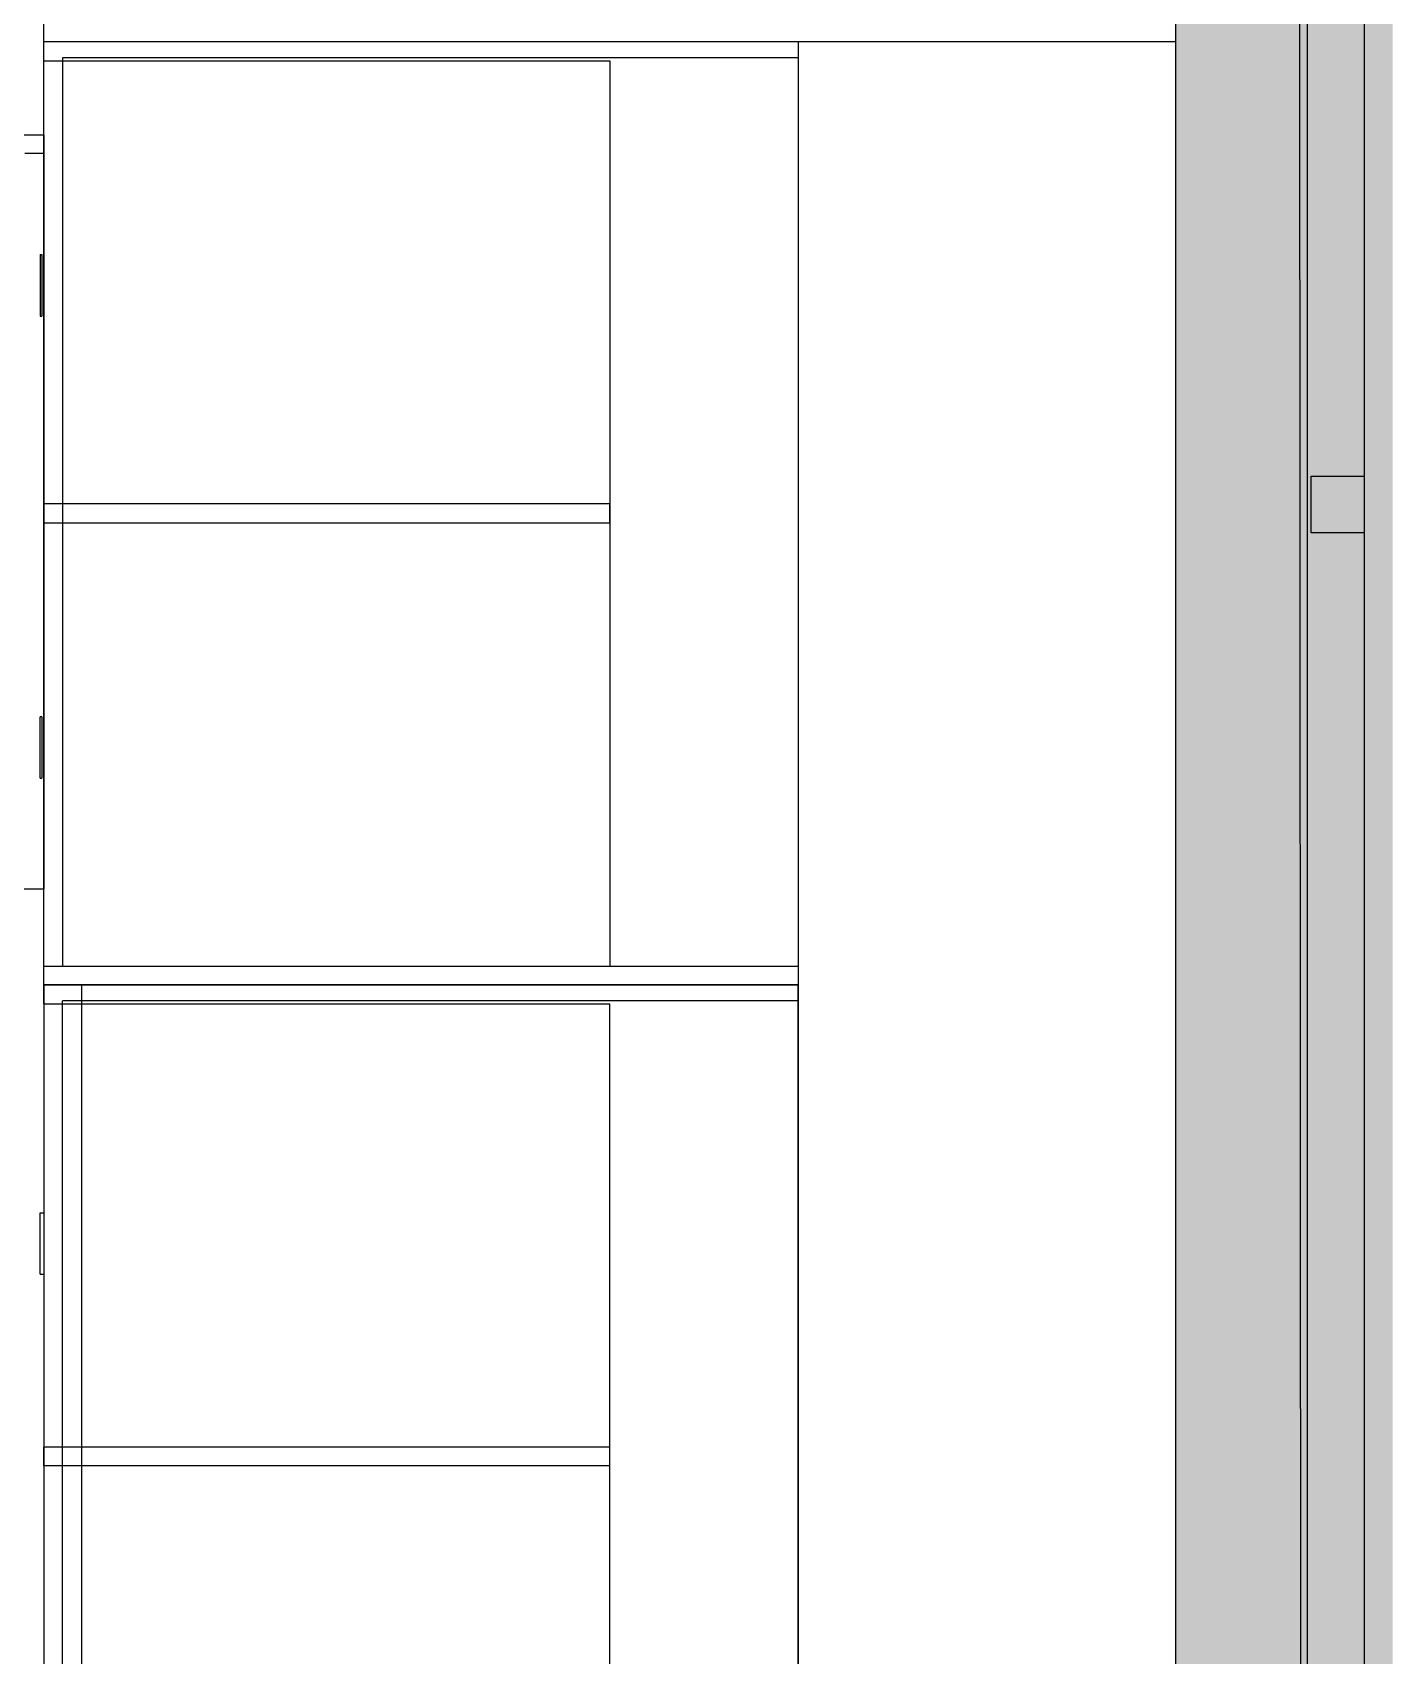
# Model space of a CAD drawing. Header units: inches. Extents: x 0 to 54693, y 0 to 31146.
# Drawn here: x 50647 to 51368, y 13488 to 14349 of the extents above; entities that cross this region are included whole.
import ezdxf

# ---------------------------------------------------------------- set-up
doc = ezdxf.new("R2010")
doc.units = ezdxf.units.IN
doc.header["$MEASUREMENT"] = 0
doc.layers.add('Added', color=3, linetype='Continuous')

msp = doc.modelspace()

# ---------------------------------------------------------------- linework, layer by layer
at = {"layer": 'Added', "linetype": 'ByBlock', "lineweight": -2, "ltscale": 0.18}
for p, q in [((51323.23, 5048.32), (51323.23, 28548.32)), ((51353.23, 28548.32), (51353.23, 5048.32)), ((51323.23, 5078.32), (51312.93, 28508.02)), ((51325.07, 14113.32), (51353.23, 14113.32)), ((51325.07, 14083.32), (51325.07, 14113.32)), ((51353.23, 14083.32), (51325.07, 14083.32))]:
    msp.add_line(p, q, dxfattribs=at)
at = {"layer": 'Added', "linetype": 'Continuous', "lineweight": -2, "ltscale": 0.18}
for p, q in [((51253.23, 18348.31), (51253.23, 5148.32)), ((51353.23, 18348.31), (51353.23, 5048.32)), ((50653.23, 13843.54), (50653.23, 18243.35)), ((51253.23, 17342.65), (51253.23, 9943.35)), ((51253.23, 14343.54), (50653.23, 14343.54)), ((51053.23, 14343.54), (51053.23, 9943.35)), ((50653.23, 14333.54), (50953.23, 14333.54)), ((51053.23, 14335.15), (50663.23, 14335.15)), ((50663.23, 14335.15), (50663.23, 13853.54)), ((50953.23, 14333.54), (50953.23, 13853.54)), ((48353.23, 14294.34), (50653.23, 14294.34)), ((50653.23, 14294.34), (50653.23, 14284.34)), ((50653.23, 14294.34), (50653.23, 13894.34)), ((50653.23, 14284.34), (50643.23, 14284.34)), ((50653.23, 14284.34), (50653.23, 13894.34)), ((50651.23, 14230.73), (50652.28, 14230.73)), ((50651.23, 14230.73), (50651.23, 14198.16)), ((50652.28, 14230.73), (50652.28, 14198.16)), ((50651.23, 14198.16), (50652.28, 14198.16)), ((50653.23, 14088.54), (50653.23, 14098.54)), ((50953.23, 14098.54), (50653.23, 14098.54)), ((50953.23, 14088.54), (50953.23, 14098.54)), ((50653.23, 14088.54), (50953.23, 14088.54)), ((50651.23, 13953.16), (50651.23, 13985.73)), ((50652.28, 13985.73), (50651.23, 13985.73)), ((50652.28, 13985.73), (50652.28, 13953.16)), ((50651.23, 13953.16), (50652.28, 13953.16)), ((50653.23, 13894.34), (48353.23, 13894.34)), ((50653.23, 13894.34), (48363.23, 13894.34)), ((50653.23, 13853.54), (51053.23, 13853.54)), ((50653.23, 13843.54), (50653.23, 11843.54)), ((51053.23, 13843.54), (50653.23, 13843.54)), ((50653.23, 13833.54), (50653.23, 13843.54)), ((50653.23, 13843.54), (50673.23, 13843.54)), ((50653.23, 13843.54), (51053.23, 13843.54)), ((51053.23, 13843.54), (50653.23, 13843.54)), ((50673.23, 13843.54), (50673.23, 11843.54)), ((50673.23, 13843.54), (50673.23, 13833.54)), ((51053.23, 11843.54), (51053.23, 13843.54)), ((50653.23, 13833.54), (50673.23, 13833.54)), ((50653.23, 13833.54), (50953.23, 13833.54)), ((51053.23, 13835.15), (50663.23, 13835.15)), ((50663.23, 12853.54), (50663.23, 13835.15)), ((50953.23, 12853.54), (50953.23, 13833.54)), ((50651.23, 13690.15), (50651.23, 13722.72)), ((50651.23, 13722.72), (50653.23, 13722.72)), ((50651.23, 13690.15), (50653.23, 13690.15)), ((50953.23, 13598.54), (50653.23, 13598.54)), ((50653.23, 13588.54), (50653.23, 13598.54)), ((50953.23, 13588.54), (50953.23, 13598.54)), ((50953.23, 13588.54), (50653.23, 13588.54))]:
    msp.add_line(p, q, dxfattribs=at)
at = {"layer": 'Added', "linetype": 'ByBlock', "lineweight": -2, "ltscale": 0.18}
msp.add_solid([(51318.23, 28508.32), (51368.23, 28558.32), (51318.23, 5088.33), (51368.23, 5038.32)], dxfattribs=at)
at = {"layer": 'Added', "linetype": 'Continuous', "lineweight": -2, "ltscale": 0.18}
msp.add_solid([(51353.23, 5048.32), (51253.23, 5048.32), (51353.23, 18348.31), (51253.23, 18348.31)], dxfattribs=at)

doc.saveas('drawing.dxf')
